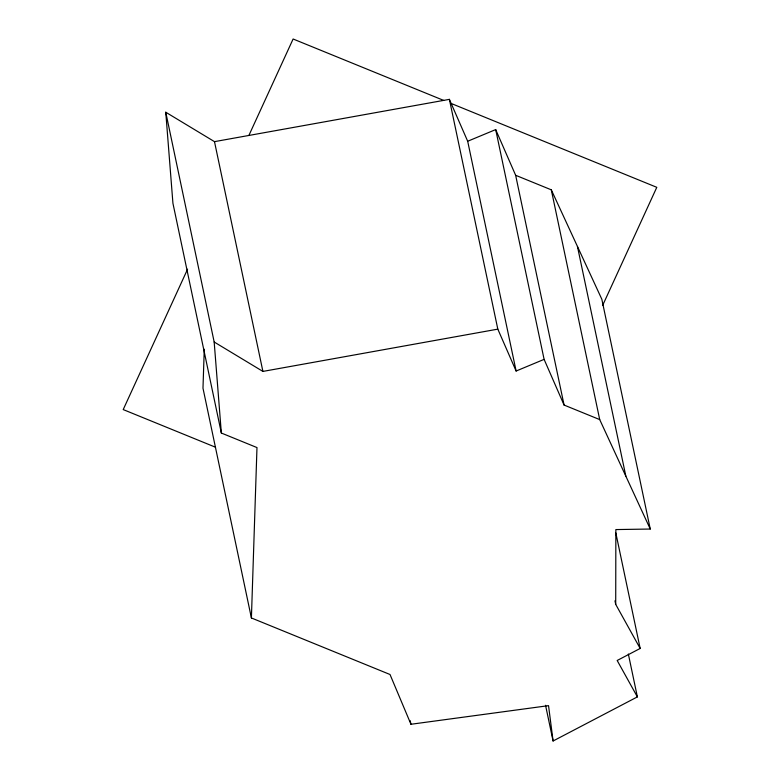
<?xml version="1.0" encoding="UTF-8"?>
<svg xmlns="http://www.w3.org/2000/svg" width="780" height="780" viewBox="0 0 780 780"><rect width="100%" height="100%" fill="white"/><g stroke="black" fill="none" stroke-linecap="round" stroke-linejoin="round"><path stroke-width="1.17" d="M545.551 705.286L553.078 741L637.377 696.891L617.175 660.484L640.166 648.453L615.712 604.373L615.859 529.571L650.257 529.035L601.838 299.257L551.294 189.823L515.648 175.285L495.69 129.587L467.688 141.248L516.116 371.026L544.108 359.365L495.69 129.587M204.262 349.235L202.985 388.196L251.404 617.965L390.01 674.495L410.953 724.269L548.535 705.646L553.078 741M251.404 617.965L256.981 447.574L221.345 433.036L172.926 203.268L165.76 112.222L214.49 141.648L449.387 99.362L467.688 141.248M187.58 269.178L123.211 409.578L215.534 447.232M248.888 135.457L293.114 39L443.654 100.396M602.667 305.37L656.789 187.327L451.181 103.467M165.76 112.222L214.178 342.001L262.909 371.416L497.815 329.14L516.116 371.026M544.108 359.365L564.076 405.054L599.713 419.591L650.257 529.035M577.434 246.431L625.852 476.2M551.294 189.823L599.713 419.591M615.829 532.974L640.166 648.453M628.349 654.03L637.377 696.891M614.962 600.805L615.712 604.373M515.648 175.285L564.076 405.054M449.387 99.362L497.815 329.14M410.202 720.7L410.953 724.269M214.49 141.648L262.909 371.416M214.178 342.001L221.345 433.036"/></g></svg>
